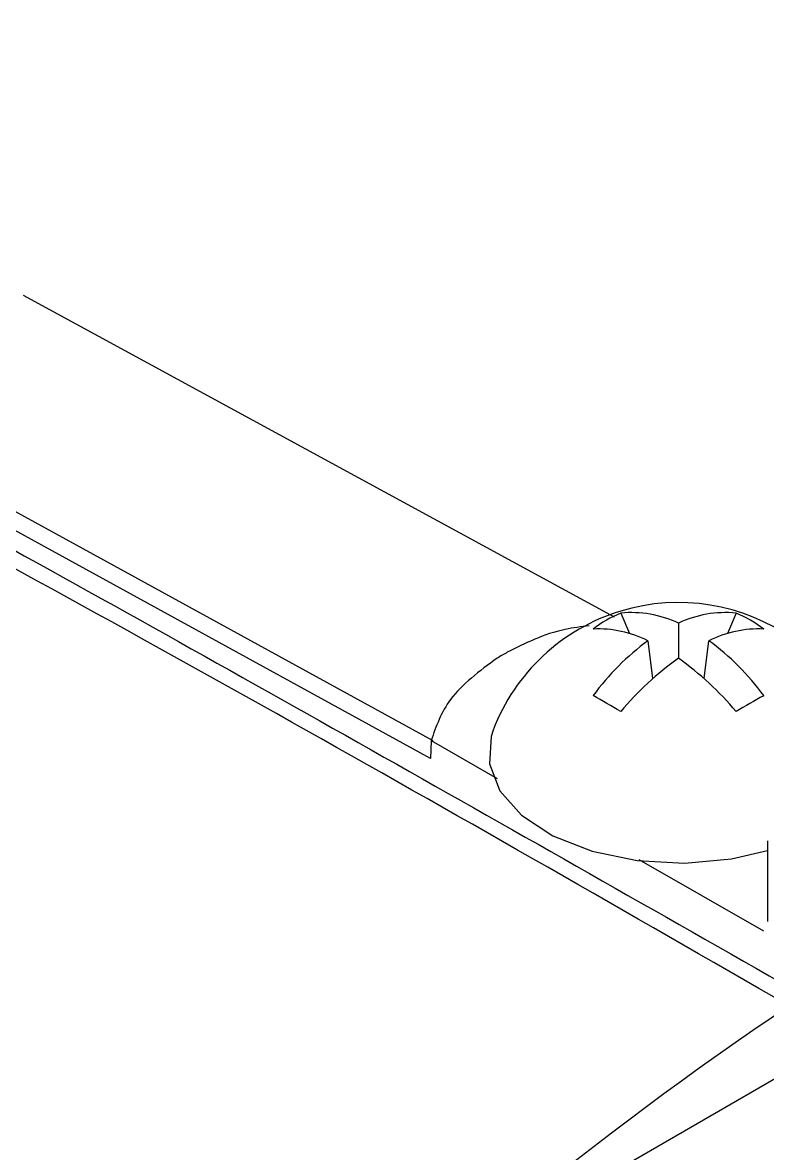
# Model space of a CAD drawing. Extents: x 8 to 113, y 1 to 87.
# Drawn here: x 18.183 to 19.109, y 70.575 to 71.982 of the extents above; entities that cross this region are included whole.
import ezdxf

# ---------------------------------------------------------------- set-up
doc = ezdxf.new("R2010")
doc.units = 0
doc.header["$MEASUREMENT"] = 0
doc.layers.add('OBJECT', color=7, linetype='CONTINUOUS')

msp = doc.modelspace()

# ---------------------------------------------------------------- linework, layer by layer
at = {"layer": 'OBJECT'}
for p, q in [((18.9189, 71.2425), (18.1839, 71.6426)), ((18.6933, 71.0883), (17.7109, 71.6272)), ((18.6901, 71.0667), (17.7013, 71.6093)), ((18.9266, 71.2474), (18.9375, 71.2219)), ((19.0701, 71.2474), (19.0592, 71.2219)), ((18.9984, 71.2349), (18.9984, 71.1912)), ((18.9666, 71.166), (18.9605, 71.213)), ((19.0302, 71.166), (19.0362, 71.213)), ((18.6909, 71.0888), (18.6901, 71.0667)), ((18.6909, 71.0888), (18.773, 71.0418)), ((19.1089, 70.9643), (19.1089, 70.8639)), ((18.949, 70.941), (19.1042, 70.8521)), ((18.8858, 70.5343), (19.1532, 70.6887))]:
    msp.add_line(p, q, dxfattribs=at)
at = {"layer": 'OBJECT', "flags": 128}
msp.add_lwpolyline([(18.7679, 71.1017), (18.7653, 71.0938), (18.7634, 71.0597), (18.7763, 71.0264), (18.8032, 70.9959), (18.8423, 70.9703), (18.8912, 70.9511), (18.9469, 70.9396), (19.0058, 70.9363), (19.0642, 70.9417), (19.1089, 70.9521)], dxfattribs=at)
at = {"layer": 'OBJECT'}
for centre, radius, start, end in [((18.9984, 71.014), 0.2466, 54.6946, 159.164), ((18.9912, 71.0958), 0.1648, 113.0747, 126.9199), ((18.94, 71.1119), 0.1361, 64.606, 95.6229), ((19.0567, 71.1119), 0.1361, 84.3771, 115.3941), ((19.0055, 71.0958), 0.1648, 53.0803, 66.9251), ((18.8985, 71.0892), 0.1385, 63.4128, 92.5897), ((19.0982, 71.0892), 0.1385, 87.4104, 116.5872), ((19.1454, 70.96), 0.3134, 126.1629, 143.8844), ((18.8513, 70.96), 0.3134, 36.1157, 53.837), ((20.3901, 68.4045), 3.2221, 119.8667, 120.128), ((19.2155, 70.8843), 0.3759, 125.2848, 140.2138), ((18.7812, 70.8843), 0.3759, 39.7862, 54.7151), ((18.2681, 70.0239), 1.2829, 59.1157, 60.8897), ((19.7285, 70.024), 1.2827, 119.1102, 120.8845), ((21.7606, 66.8677), 4.6937, 123.9983, 145.2184)]:
    msp.add_arc(centre, radius, start, end, dxfattribs=at)
for points, knots in [([(19.2827, 71.9182), (19.1922, 71.9644), (18.9065, 72.1104), (18.4201, 72.3439), (17.8244, 72.6194), (17.2239, 72.8812), (16.8177, 73.0533), (16.6107, 73.1348), (16.6062, 73.1366)], [0, 0, 0, 0, 0.103382, 0.326519, 0.549534, 0.772391, 0.995052, 1, 1, 1, 1]), ([(16.6062, 72.1388), (16.7588, 72.0641), (17.258, 71.8199), (18.0988, 71.3726), (18.7865, 70.9812), (19.1272, 70.7872)], [0, 0, 0, 0, 0.181779, 0.594594, 1, 1, 1, 1]), ([(19.136, 70.759), (18.9359, 70.874), (18.5372, 71.1031), (17.9412, 71.4307), (17.3429, 71.7476), (16.8983, 71.9768), (16.6511, 72.0976), (16.6062, 72.1195)], [0, 0, 0, 0, 0.23727, 0.4727862, 0.7065489, 0.9467226, 1, 1, 1, 1]), ([(18.8875, 71.2317), (18.8773, 71.2304), (18.8386, 71.2254), (18.808, 71.21), (18.7855, 71.1987)], [0, 0, 0, 0, 0.262538, 1, 1, 1, 1]), ([(18.7728, 71.1913), (18.7509, 71.1751), (18.7104, 71.145), (18.697, 71.1065), (18.6909, 71.0888)], [0, 0, 0, 0, 0.541514, 1, 1, 1, 1]), ([(21.0133, 70.8407), (20.9549, 70.8421), (20.838, 70.8451), (20.6522, 70.8225), (20.4595, 70.7793), (20.2623, 70.7141), (20.0643, 70.6287), (19.8648, 70.5234), (19.6635, 70.3975), (19.4641, 70.2529), (19.2699, 70.0927), (19.0804, 69.9168), (18.8941, 69.725), (18.7749, 69.5844), (18.7153, 69.514)], [0, 0, 0, 0, 0.082347, 0.164694, 0.249433, 0.334172, 0.416519, 0.498866, 0.583605, 0.668344, 0.750089, 0.831834, 0.915917, 1, 1, 1, 1])]:
    msp.add_open_spline(points, degree=3, knots=knots, dxfattribs=at)

doc.saveas('drawing.dxf')
